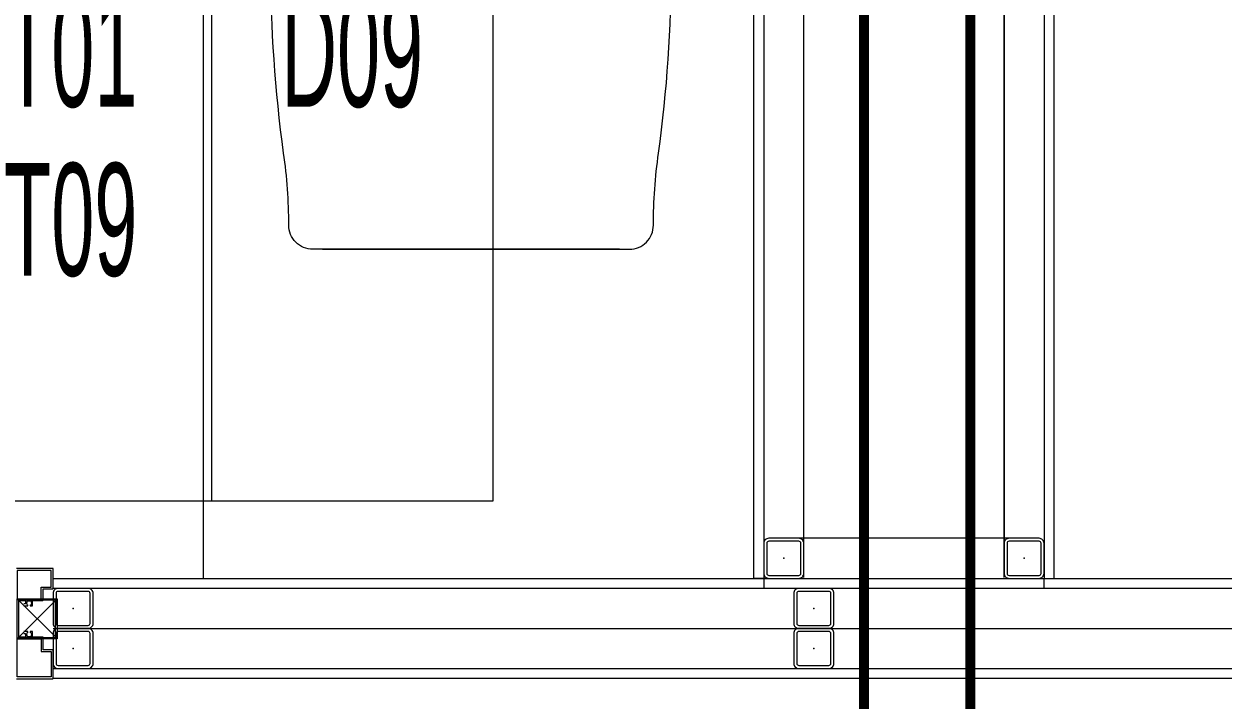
# Model space of a CAD drawing. Extents: x -3709 to 34975, y -230 to 8245.
# Drawn here: x 3147.9 to 3267.7, y 3275.4 to 3342.9 of the extents above; entities that cross this region are included whole.
import ezdxf
from ezdxf.enums import TextEntityAlignment as Align

# ---------------------------------------------------------------- set-up
doc = ezdxf.new("R2010")
doc.units = 0
doc.linetypes.add('HIDDEN2', pattern=[4.7625, 3.175, -1.5875])
doc.layers.get('0').update_dxf_attribs({"color": 9, "lineweight": 9})
for name, color, linetype, lineweight in [('05V', 9, 'Continuous', 9), ('06D', 9, 'Continuous', 9), ('10', 9, 'Continuous', 9), ('11', 9, 'Continuous', 9), ('21', 9, 'Continuous', 9), ('21_MAHAL', 9, 'Continuous', 9), ('33', 9, 'BATTING', 9)]:
    doc.layers.add(name, color=color, linetype=linetype, lineweight=lineweight)
doc.styles.add('Arial', font='arial.ttf', dxfattribs={"height": 2.5})
doc.styles.add('MuuM_TEXT-STANDART', font='ARIALN.TTF')
doc.linetypes.add('BATTING', pattern='A,0.0001,-0.1,[134,ltypeshp.shx,S=0.1,R=0,X=-0.1,Y=0],-0.2,[134,ltypeshp.shx,S=0.1,R=180,X=0.1,Y=0],-0.1', length=0.4001)

# ---------------------------------------------------------------- blocks, each defined once
blk = doc.blocks.new('Prf-40x40')
for points in [[(1.5, -2), (-1.5, -2, -0.414214), (-2, -1.5), (-2, 1.5, -0.414214), (-1.5, 2), (1.5, 2, -0.414214), (2, 1.5), (2, -1.5, -0.414214)], [(1.5, -1.7), (-1.5, -1.7, -0.414214), (-1.7, -1.5), (-1.7, 1.5, -0.414214), (-1.5, 1.7), (1.5, 1.7, -0.414214), (1.7, 1.5), (1.7, -1.5, -0.414214)]]:
    blk.add_lwpolyline(points, format="xyb", close=True)
blk.add_point((0, 0))
blk = doc.blocks.new('Group-398-1')
at = {"lineweight": 0, "flags": 128}
blk.add_lwpolyline([(384774.1706, 69367.6054), (384774.1706, 69368.1554), (384775.3706, 69368.1554), (384775.3706, 69367.6054)], close=True, dxfattribs=at)
blk.add_lwpolyline([(384775.3706, 69367.6054), (384774.1706, 69367.6054), (384774.1706, 69368.1554), (384775.3706, 69368.1554)], close=True)
for points in [[(384775.042, 69367.7395), (384775.042, 69368.0459, 0.414214), (384775.018, 69368.0699, -0.035809), (384774.946, 69368.0751, 0.067889), (384774.5706, 69368.0751, -0.002456), (384774.498, 69368.0751, 0.418149), (384774.4431, 69368.0334), (384774.4431, 69367.7422)], [(384775.042, 69368.0361), (384775.042, 69367.7297, -0.414214), (384775.018, 69367.7057, 0.035809), (384774.946, 69367.7005, -0.067889), (384774.5706, 69367.7005, 0.025966), (384774.498, 69367.7005, -0.418149), (384774.4431, 69367.7422), (384774.4431, 69368.0334)]]:
    blk.add_lwpolyline(points, format="xyb")
blk = doc.blocks.new('p-korkasa_40x40')
at = {"layer": '10'}
for points in [[(-2, -2), (-2, -2, 4.557572), (-2, -2), (2, -2, 6.895317), (2, -2), (2, -2), (2, 2), (-2, 2), (-2, -2)], [(-1.85, -1.85), (-1.85, 1.85), (1.85, 1.85), (1.85, -1.85), (-1.85, -1.85, -4.556435), (-1.85, -1.85)]]:
    blk.add_lwpolyline(points, format="xyb", close=True, dxfattribs=at)
for points in [[(2, -2), (-2, 2)], [(2, 2), (-2, -1.97)]]:
    blk.add_lwpolyline(points, dxfattribs=at)
blk = doc.blocks.new('P-AH-01-10')
at = {"layer": '10'}
for points in [[(-3.52, -95.98), (-3.52, -96.15), (-3.16, -96.15), (-3.16, -95.45, 0.414214)], [(-6.84, -95.45), (-6.84, -96.15), (-6.48, -96.15), (-6.48, -95.98, -0.414214)], [(-6.28, -95.98), (-6.28, -96.38), (-6.39, -96.38), (-6.35, -96.35, 0.091673), (-6.43, -96.28), (-6.46, -96.31, 0.288261), (-6.7, -96.31), (-6.74, -96.28, 0.091673), (-6.81, -96.35), (-6.77, -96.38, 0.288261), (-6.77, -96.62), (-6.81, -96.66, 0.091673), (-6.74, -96.73), (-6.7, -96.7, 0.288261), (-6.46, -96.7), (-6.43, -96.73, 0.091673), (-6.35, -96.66), (-6.39, -96.62), (-6.28, -96.62), (-6.28, -96.85), (-6.84, -96.85), (-6.84, -97.88, -0.414214), (-6.87, -97.9), (-8, -97.9), (-8, -98.88, -0.414214), (-8.03, -98.9), (-10, -98.9, -0.414214), (-10.02, -98.88), (-10.02, -95.25, -0.414214)], [(0.98, -95.25), (0.98, -98.88, -0.414214), (0.95, -98.9), (-1.88, -98.9, -0.414214), (-1.9, -98.88), (-1.9, -97.9), (-3.14, -97.9, -0.414214), (-3.16, -97.88), (-3.16, -96.85), (-3.72, -96.85), (-3.72, -96.62), (-3.61, -96.62), (-3.65, -96.66, 0.091673), (-3.57, -96.73), (-3.54, -96.7, 0.288261), (-3.3, -96.7), (-3.26, -96.73, 0.091673), (-3.19, -96.66), (-3.23, -96.62, 0.288261), (-3.23, -96.38), (-3.19, -96.35, 0.091673), (-3.26, -96.28), (-3.3, -96.31, 0.288261), (-3.54, -96.31), (-3.57, -96.28, 0.091673), (-3.65, -96.35), (-3.61, -96.38), (-3.72, -96.38), (-3.72, -95.98, -0.414214)]]:
    blk.add_lwpolyline(points, format="xyb", dxfattribs=at)
for points in [[(-7, -97.72), (-8.16, -97.72), (-8.16, -98.7), (-9.82, -98.7), (-9.82, -95.3), (-7, -95.3)], [(0.78, -98.7), (0.78, -95.3), (-3, -95.3), (-3, -97.72), (-1.74, -97.72), (-1.74, -98.7)]]:
    blk.add_lwpolyline(points, close=True, dxfattribs=at)
at = {"layer": '10', "rotation": 90}
blk.add_blockref('p-korkasa_40x40', (-5, -97.3), dxfattribs=at)
blk = doc.blocks.new('0_roomno2')
blk.add_lwpolyline([(19.375, -10.5), (0, -10.5), (0, 0), (19.375, 0)], close=True)
blk.add_lwpolyline([(15.625, -3), (15.625, -10.5)])
at = {"style": 'Arial'}
blk.add_attdef('ODANO', (0, 1.17), '', height=2, dxfattribs=at)
blk.add_attdef('MEKANADI', text='', height=2, dxfattribs=at).set_placement((0.35, -3), align=Align.BOTTOM_LEFT)
at = {"style": 'MuuM_TEXT-STANDART', "width": 0.6}
for tag, p in [('YER01', (10, -4.5)), ('TAVAN01', (13.75, -4.5)), ('DUVAR01', (17.5, -4.5)), ('YER02', (10, -6.75)), ('TAVAN02', (13.75, -6.75)), ('DUVAR02', (17.5, -6.75)), ('YER03', (10, -9)), ('TAVAN03', (13.75, -9)), ('DUVAR03', (17.5, -9))]:
    blk.add_attdef(tag, text='', height=1.5, dxfattribs=at).set_placement(p, align=Align.MIDDLE_CENTER)
for tag, p in [('M2', (0.35, -4.875)), ('TEMIZTAVANYUKSEKLIGI', (1.8, -8.608))]:
    blk.add_attdef(tag, text='', height=1.5, dxfattribs=at).set_placement(p, align=Align.MIDDLE_LEFT)

msp = doc.modelspace()

# ---------------------------------------------------------------- linework, layer by layer
at = {"layer": '06D'}
for points in [[(3225.84, 3288), (3225.84, 3457)], [(3245.84, 3457), (3245.84, 3288)], [(3246.34, 3291.5), (3225.34, 3291.5)], [(3221.84, 3287.5), (3249.84, 3287.5)], [(3249.84, 3286.5), (3221.85, 3286.5)], [(3150.84, 3282.5), (3328.84, 3282.5)]]:
    msp.add_lwpolyline(points, dxfattribs=at)
at = {"layer": '11'}
for points in [[(3221.84, 3287.5), (3220.84, 3287.5), (3220.84, 3457.5), (3221.84, 3457.5)], [(3249.84, 3287.5), (3250.84, 3287.5), (3250.84, 3457.5), (3249.84, 3457.5)], [(3150.84, 3286.5), (3150.84, 3287.5), (3221.84, 3287.5), (3221.84, 3286.5)], [(3249.84, 3286.5), (3249.84, 3287.5), (3328.84, 3287.5), (3328.84, 3286.5)], [(3150.84, 3277.5), (3150.84, 3278.5), (3328.84, 3278.5), (3328.84, 3277.5)]]:
    msp.add_lwpolyline(points, close=True, dxfattribs=at)
at = {"layer": '21', "linetype": 'HIDDEN2', "ltscale": 0.1, "const_width": 1}
for points in [[(3030.98, 3255.65), (3231.84, 3255.65), (3231.84, 3467.5), (3030.98, 3467.5)], [(3242.47, 3255.65), (3458.32, 3255.65), (3458.32, 3467.5), (3242.47, 3467.5)]]:
    msp.add_lwpolyline(points, close=True, dxfattribs=at)
at = {"layer": '33', "ltscale": 0.3}
for points in [[(3225.84, 3287.6), (3225.84, 3457.4)], [(3245.84, 3287.6), (3245.84, 3457.4)], [(3150.94, 3282.5), (3328.74, 3282.5)]]:
    msp.add_lwpolyline(points, dxfattribs=at)

# ---------------------------------------------------------------- block references
at = {"layer": '05V', "xscale": -100, "yscale": 100, "zscale": 100, "rotation": 90}
msp.add_blockref('Group-398-1', (6939981.38, 38480824.56), dxfattribs=at)
at = {"layer": '10', "xscale": -1, "rotation": 90}
for name, p in [('P-AH-01-10', (3051.94, 3278.46)), ('Prf-40x40', (3223.84, 3289.5)), ('Prf-40x40', (3247.84, 3289.5))]:
    msp.add_blockref(name, p, dxfattribs=at)
at = {"layer": '10', "xscale": -1}
for p in [(3152.84, 3284.5), (3226.84, 3284.5), (3152.84, 3280.5), (3226.84, 3280.5)]:
    msp.add_blockref('Prf-40x40', p, dxfattribs=at)
at = {"layer": '21_MAHAL'}
ref = msp.add_blockref('0_roomno2', (3049.47, 3373.96), dxfattribs=dict(at, xscale=7.5, yscale=7.5, zscale=7.5))
ref.add_attrib('TAVAN01', 'T01', dxfattribs={"layer": '0', "height": 11.25, "style": 'MuuM_TEXT-STANDART', "width": 0.6}).set_placement((3152.6, 3340.21), align=Align.MIDDLE_CENTER)
ref.add_attrib('DUVAR01', 'D09', dxfattribs={"layer": '0', "height": 11.25, "style": 'MuuM_TEXT-STANDART', "width": 0.6}).set_placement((3180.72, 3340.21), align=Align.MIDDLE_CENTER)
ref.add_attrib('TAVAN02', 'T09', dxfattribs={"layer": '0', "height": 11.25, "style": 'MuuM_TEXT-STANDART', "width": 0.6}).set_placement((3152.6, 3323.34), align=Align.MIDDLE_CENTER)

doc.saveas('drawing.dxf')
